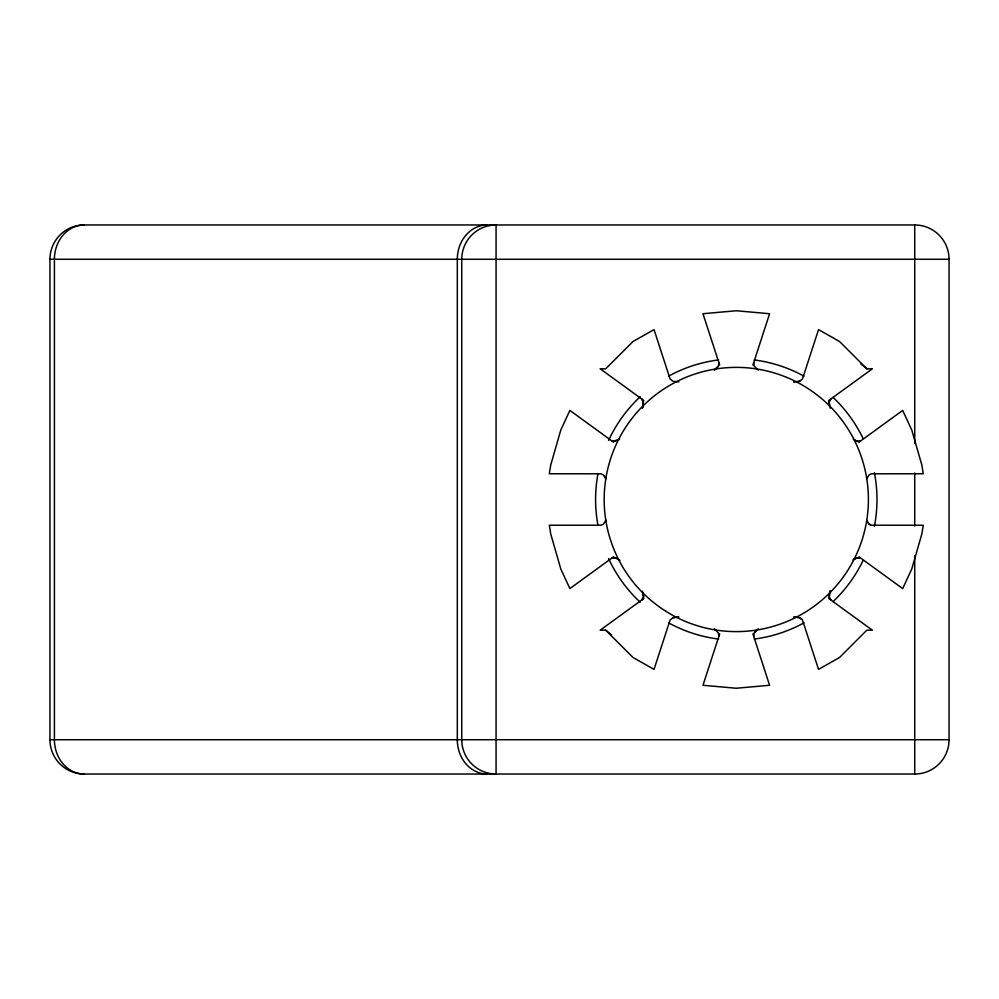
<?xml version="1.0" encoding="UTF-8"?>
<svg xmlns="http://www.w3.org/2000/svg" width="999" height="999" viewBox="0 0 999 999"><rect width="100%" height="100%" fill="white"/><g stroke="black" fill="none" stroke-linecap="round" stroke-linejoin="round"><path stroke-width="1.5" d="M829.57 592.944L829.245 597.439L830.856 600.024L829.207 597.09L829.894 591.82M753.708 362.6L754.208 366.096L758.253 370.142M718.868 636.4L718.356 632.904L714.31 628.858M642.944 406.281L643.331 401.561L641.72 398.976L643.368 401.91L642.881 406.506M642.869 406.518L642.682 407.167M642.607 407.38L642.32 408.229L642.669 407.18M829.894 591.833L830.256 590.759L829.969 591.62M752.896 365.11L769.592 313.723L736.288 310.751L702.984 313.723L719.68 365.11M719.68 633.89L702.984 685.277L736.288 688.249L769.592 685.277L752.896 633.89M605.619 520.854L605.918 520.142L603.471 524.075L601.211 525.199L549.313 525.237L550.699 533.841L560.801 568.98L569.892 588.586L613.598 556.818M866.957 478.146L866.657 478.858L869.093 474.925L871.365 473.801L923.263 473.763L921.877 465.159L911.775 430.02L902.684 410.414L858.965 442.182M714.997 369.642L714.31 370.142L718.356 366.096L718.868 362.6M758.253 628.858L754.208 632.904L753.708 636.4M718.044 366.608L715.634 369.131M754.532 632.392L756.355 630.369M619.63 438.948C619.368 440.147 611.813 442.257 612.112 441.009M852.946 560.052C853.208 558.853 860.751 556.755 860.451 557.991M828.708 400.537L872.427 368.768L866.907 368.868L861.001 364.073M643.856 598.463L600.149 630.232L605.656 630.132L611.563 634.927M853.683 559.552L856.955 557.929L859.789 557.754M794.555 381.93L793.681 381.905L799.637 381.268L802.472 378.971L818.543 329.62L839.572 341.521L866.907 368.868M618.518 439.697L612.787 441.246M678.021 617.07L678.895 617.095L672.939 617.732L670.092 620.029L654.033 669.38L633.004 657.479L605.656 630.132M799.637 381.268L796.977 381.83M672.939 617.732L675.599 617.17M678.895 381.905L672.939 381.268L670.092 378.971L654.033 329.62L633.004 341.521L605.656 368.868L600.149 368.768L643.856 400.537M914.734 224.962L84.266 224.962A34.316 34.316 0 0 0 49.95 259.278L49.95 739.722A34.316 34.316 0 0 0 84.266 774.038L914.734 774.038A34.316 34.316 0 0 0 949.05 739.722L949.05 259.278A34.316 34.316 0 0 0 914.734 224.962L914.734 443.344M49.95 259.278L949.05 259.278M49.95 739.722L949.05 739.722M866.657 520.142L868.693 523.676L871.365 525.199L923.263 525.237L921.877 533.841L911.775 568.98L902.684 588.586L858.965 556.818M676.373 381.893L674.874 381.73M796.965 617.17L793.681 617.095L799.637 617.732L802.472 620.029L818.543 669.38L839.572 657.479L866.907 630.132L872.427 630.232L828.708 598.463M797.702 617.27L799.038 617.544M853.321 439.21C852.334 439.085 860.002 442.944 860.776 440.846A26.536 9.478 62.4 0 1 856.568 441.146M619.979 560.314L615.284 557.817L611.8 558.154A26.536 9.478 62.4 0 1 616.008 557.854M856.48 440.909L855.107 440.297M616.083 558.091L617.032 558.491M799.637 617.732L801.922 619.193M870.404 524.937L869.517 524.425M613.598 442.182L569.892 410.414L560.801 430.02L550.699 465.159L549.313 473.763L601.211 473.801L603.871 475.324L605.918 478.858M714.997 629.37L715.634 629.87M869.093 524.075L867.944 522.702M604.258 475.786L605.619 478.146M867.594 522.127L866.957 520.854M830.256 408.229L829.158 402.172L830.856 398.976A27.135 9.703 45.5 0 0 828.933 403.171M642.469 591.196L643.406 596.828L641.72 600.024A27.135 9.703 45.5 0 0 643.643 595.829M829.32 404.87L829.158 403.346M643.356 594.867L643.418 595.654M914.734 472.977L914.734 526.023M914.734 555.656L914.734 774.038M84.266 225.349L84.266 224.962A34.316 29.87 90 0 0 54.408 259.278L54.408 739.722A34.316 29.87 90 0 0 84.266 774.038L84.266 773.651M487.162 774.038A34.316 29.87 -90 0 1 457.305 739.722L457.305 259.278A34.316 29.87 90 0 1 487.162 224.962M874.387 472.602A140.697 140.697 0 0 1 874.387 526.398M863.049 560.551A140.697 140.697 0 0 1 833.079 601.61M804.02 622.827A140.697 140.697 0 0 1 754.282 639.048M718.706 639.098A140.697 140.697 0 0 1 668.706 622.914M640.234 602.31A140.697 140.697 0 0 1 608.578 558.553M597.926 525.062A140.697 140.697 0 0 1 597.926 473.938M608.578 440.447A140.697 140.697 0 0 1 640.234 396.69M668.706 376.086A140.697 140.697 0 0 1 718.706 359.902M754.282 359.952A140.697 140.697 0 0 1 804.02 376.173M833.079 397.39A140.697 140.697 0 0 1 863.049 438.449M496.066 774.038L496.066 224.962A34.316 34.316 0 0 0 461.75 259.278L461.75 739.722A34.316 34.316 0 0 0 496.066 774.038M666.096 611.425A132.118 132.118 0 0 0 868.318 504.32A132.118 132.118 0 0 0 674.45 382.742A132.118 132.118 0 0 0 666.096 611.425"/></g></svg>
